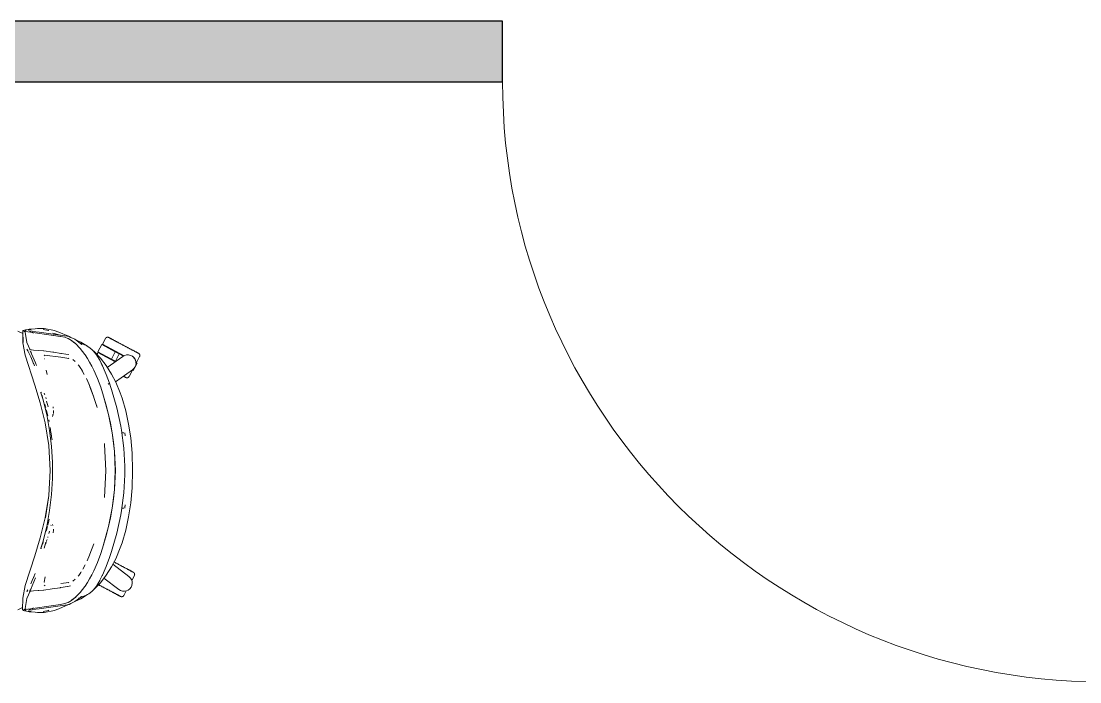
# Model space of a CAD drawing. Header units: millimetres. Extents: x 155927 to 326028, y -36033 to 97293.
# Drawn here: x 204611 to 206393, y 12496 to 13608 of the extents above; entities that cross this region are included whole.
import ezdxf

# ---------------------------------------------------------------- set-up
doc = ezdxf.new("R2010")
doc.units = ezdxf.units.MM
doc.header["$MEASUREMENT"] = 0
for name, color, linetype, lineweight in [('A-DOOR', 4, 'CONTINUOUS', 9), ('A-WALL-PATT', 7, 'CONTINUOUS', 9), ('G-IMPT', 8, 'CONTINUOUS', 9), ('I-FURN', 8, 'CONTINUOUS', 9), ('I-WALL', 7, 'CONTINUOUS', 9)]:
    doc.layers.add(name, color=color, linetype=linetype, lineweight=lineweight)

msp = doc.modelspace()

# ---------------------------------------------------------------- hatches: boundary and pattern name
at = {"layer": 'A-WALL-PATT'}
h = msp.add_hatch(color=256, dxfattribs=at)
h.paths.add_polyline_path([(204186.9, 13505.6), (205421.3, 13505.6), (205421.3, 13607.6), (202325.8, 13607.6), (202325.8, 13505.6), (203883.6, 13505.6)], flags=0)
h.paths.add_polyline_path([(206548.8, 13505.6), (206548.8, 13607.6), (206431.3, 13607.6), (206431.3, 13505.6)], flags=0)

# ---------------------------------------------------------------- linework, layer by layer
at = {"layer": 'A-DOOR'}
msp.add_arc((206431.3, 13505.6), 1010, 180, 270, dxfattribs=at)
at = {"layer": 'G-IMPT'}
for p, q in [((204605.3, 13085.6), (204613.5, 13082)), ((204613.3, 13085.6), (204613.7, 13086.2)), ((204613.3, 13085.6), (204613.5, 13084.7)), ((204613.9, 13067), (204613.4, 13085.5)), ((204613.4, 13085.5), (204613.5, 13085)), ((204613.9, 13067), (204613.5, 13085)), ((204613.5, 13066.1), (204613.5, 13085)), ((204613.5, 13085), (204613.5, 13084.8)), ((204613.5, 13084.7), (204613.5, 13084.8)), ((204614.1, 13086.7), (204613.7, 13086.2)), ((204614.1, 13086.7), (204614.6, 13087)), ((204616.5, 13087.5), (204614.6, 13087)), ((204616, 13085.9), (204615.5, 13086.3)), ((204616.6, 13085.8), (204615.5, 13086.3)), ((204616.3, 13085.4), (204616, 13085.9)), ((204616.6, 13085.8), (204616, 13085.9)), ((204616, 13085.9), (204622.2, 13084.8)), ((204616.3, 13085.4), (204616.4, 13084.9)), ((204619.8, 13088.1), (204616.5, 13087.5)), ((204618.1, 13087.5), (204617.4, 13083.9)), ((204620.1, 13066.8), (204617.4, 13083.9)), ((204617.5, 13083.9), (204617.9, 13087.9)), ((204618.1, 13087.5), (204617.5, 13083.9)), ((204620.2, 13088.3), (204617.9, 13087.9)), ((204619.8, 13088.1), (204620.4, 13088.1)), ((204620.2, 13088.3), (204624.4, 13089.1)), ((204625.1, 13088.7), (204620.4, 13088.1)), ((204630.1, 13083.7), (204622.2, 13084.8)), ((204631.6, 13082.7), (204623.2, 13086.7)), ((204623.2, 13086.7), (204624.1, 13086.6)), ((204624.1, 13086.6), (204629.1, 13085.8)), ((204624.9, 13089.2), (204624.4, 13089.1)), ((204634.2, 13090), (204624.9, 13089.2)), ((204625.1, 13088.7), (204627.7, 13088.9)), ((204629.1, 13085.8), (204630.4, 13085.5)), ((204641.1, 13084.1), (204630.4, 13085.5)), ((204634.2, 13090), (204638.2, 13090.3)), ((204638.2, 13090.3), (204642.4, 13090.3)), ((204641.1, 13084.1), (204688.3, 13077.4)), ((204649.3, 13090.3), (204642.4, 13090.3)), ((204647.5, 13088.9), (204656.8, 13086.8)), ((204649.3, 13090.3), (204667, 13087)), ((204656.8, 13086.8), (204657.4, 13086.7)), ((204667, 13087), (204670.9, 13085.5)), ((204674.3, 13084.1), (204670.9, 13085.5)), ((204690.7, 13077.3), (204674.3, 13084.1)), ((204617.7, 13045.2), (204613.5, 13066.1)), ((204620.1, 13066.8), (204625.7, 13054.5)), ((204661, 13079.2), (204630.1, 13083.7)), ((204661, 13079.2), (204676.2, 13076.8)), ((204661.6, 13079.1), (204676.7, 13076.8)), ((204661.6, 13079.1), (204676.2, 13076.8)), ((204663.8, 13082.6), (204675.7, 13079.2)), ((204663.8, 13082.6), (204676.8, 13079.1)), ((204684.4, 13075.5), (204676.7, 13076.8)), ((204689.2, 13073.7), (204684.4, 13075.5)), ((204688.3, 13077.4), (204691.3, 13076.8)), ((204689.2, 13073.7), (204689.6, 13073.5)), ((204695.4, 13070.2), (204689.6, 13073.5)), ((204691.9, 13076.5), (204690.7, 13077.3)), ((204694.6, 13075.2), (204691.3, 13076.8)), ((204701.2, 13072.2), (204694.6, 13075.2)), ((204702.4, 13064.8), (204695.4, 13070.2)), ((204695.7, 13069.9), (204702.6, 13064.5)), ((204695.7, 13069.9), (204699.1, 13067.3)), ((204702.6, 13064.5), (204699.1, 13067.3)), ((204712.9, 13063.2), (204701.2, 13072.2)), ((204711, 13067.5), (204702.3, 13071.5)), ((204707.2, 13066.5), (204719.1, 13062)), ((204722.4, 13060.4), (204711, 13067.5)), ((204621.2, 13055.3), (204620.5, 13055.2)), ((204620.5, 13055.2), (204620.5, 13055)), ((204620.5, 13055), (204620.5, 13054.9)), ((204620.5, 13055), (204622.3, 13052.3)), ((204620.5, 13055), (204621.8, 13052.6)), ((204627.1, 13042.5), (204621.8, 13052.6)), ((204624.5, 13055), (204625.3, 13054.7)), ((204627.8, 13054.4), (204625.3, 13054.7)), ((204625.3, 13054.7), (204625.3, 13054.7)), ((204634.7, 13032.4), (204625.8, 13052.5)), ((204628.1, 13050.3), (204627.7, 13050.6)), ((204627.8, 13054.4), (204628.1, 13054.4)), ((204631.6, 13054.1), (204628.1, 13054.4)), ((204631.6, 13054.1), (204640.4, 13053.5)), ((204648.6, 13052.9), (204640.4, 13053.5)), ((204648.7, 13052.9), (204648.6, 13052.9)), ((204648.7, 13052.9), (204663.9, 13050.6)), ((204663.9, 13050.6), (204665.5, 13050.4)), ((204665.5, 13050.4), (204677.3, 13048.5)), ((204678.9, 13048.3), (204677.3, 13048.5)), ((204685.8, 13047.2), (204678.9, 13048.3)), ((204702.4, 13064.8), (204710.2, 13056.9)), ((204710.2, 13056.9), (204718.2, 13046.5)), ((204712.9, 13063.2), (204710.9, 13064.3)), ((204721.3, 13060.9), (204719.1, 13062)), ((204723.8, 13059.7), (204721.3, 13060.9)), ((204722.4, 13060.4), (204723.2, 13059.9)), ((204723.8, 13059.7), (204724.9, 13059.1)), ((204724.9, 13059.1), (204729.8, 13055.2)), ((204732.7, 13052.2), (204729.8, 13055.2)), ((204730.7, 13053.8), (204734.3, 13050.8)), ((204732.7, 13052.2), (204737.4, 13046.1)), ((204734.3, 13050.8), (204744.3, 13040.5)), ((204633.7, 12994.9), (204617.7, 13045.2)), ((204627.1, 13042.5), (204630.4, 13034)), ((204632.4, 13029.1), (204630.4, 13034.2)), ((204630.4, 13034.2), (204631.7, 13030.8)), ((204630.4, 13034), (204632.4, 13029.1)), ((204636.4, 13027.8), (204634.7, 13032.4)), ((204649.4, 13044.5), (204650.9, 13045.7)), ((204649.7, 13039.5), (204649.8, 13039.2)), ((204677.6, 13041.9), (204650.2, 13045.6)), ((204650.2, 13045.6), (204650.5, 13045.6)), ((204650.7, 13045.7), (204650.5, 13045.6)), ((204677.6, 13041.9), (204690.9, 13040.1)), ((204685.8, 13047.2), (204690.8, 13046.5)), ((204690.9, 13040.1), (204690.5, 13040.2)), ((204701.4, 13034.6), (204697.5, 13037.9)), ((204718.2, 13046.5), (204718.3, 13046.2)), ((204722.2, 13040.1), (204718.3, 13046.2)), ((204722.2, 13040.1), (204726, 13033.9)), ((204729.6, 13027.1), (204726, 13033.9)), ((204737.4, 13046.1), (204738.2, 13044.8)), ((204743, 13036.8), (204738.2, 13044.8)), ((204747.3, 13028.2), (204743, 13036.8)), ((204747.5, 13027.7), (204743, 13036.8)), ((204743, 13036.8), (204743.3, 13036.2)), ((204747.5, 13027.7), (204743.3, 13036.2)), ((204754.1, 13027.9), (204744.3, 13040.5)), ((204632.4, 13029.1), (204633, 13027.7)), ((204654.4, 13013), (204653, 13020.3)), ((204707.7, 13027.9), (204706.9, 13029)), ((204711.2, 13022.8), (204707.7, 13027.9)), ((204711.6, 13022.2), (204711.2, 13022.8)), ((204714.1, 13018.5), (204711.6, 13022.2)), ((204714.1, 13018.5), (204712.6, 13021.2)), ((204716.8, 13013.1), (204712.6, 13021.2)), ((204729.6, 13027.1), (204732.9, 13020.4)), ((204739.1, 13006.1), (204732.9, 13020.4)), ((204747.3, 13028.2), (204747.5, 13027.7)), ((204747.5, 13027.7), (204752.3, 13016.8)), ((204752.3, 13016.8), (204753.8, 13013.1)), ((204753.8, 13013.1), (204759.3, 12998.1)), ((204754.1, 13027.9), (204763.1, 13013.6)), ((204763.1, 13013.6), (204770.2, 12999.8)), ((204633.7, 12994.9), (204642.9, 12965)), ((204720.7, 13006.1), (204722.9, 13001.3)), ((204722.9, 13001.3), (204725.2, 12995.8)), ((204722.9, 13001.3), (204725.6, 12994.2)), ((204739.1, 13006.1), (204744.6, 12991.3)), ((204758.1, 12997.4), (204757, 12996.9)), ((204757, 12996.9), (204757.6, 12997.2)), ((204758.1, 12997.4), (204757.6, 12997.2)), ((204758.1, 12997.4), (204758.9, 12997.7)), ((204758.1, 12997.4), (204758.7, 12997.6)), ((204758.7, 12997.6), (204758.9, 12997.7)), ((204759.3, 12998), (204758.9, 12997.7)), ((204758.9, 12997.7), (204759.3, 12998)), ((204759.3, 12998.1), (204759.3, 12998)), ((204759.3, 12998), (204759.3, 12998.1)), ((204759.3, 12998.1), (204761.7, 12991.2)), ((204759.3, 12998), (204759.3, 12998)), ((204777.7, 12981.8), (204770.2, 12999.8)), ((204643.9, 12983.4), (204643.8, 12983.1)), ((204643.8, 12983.1), (204643.9, 12982.9)), ((204643.9, 12982.9), (204644, 12982.6)), ((204644, 12982.6), (204644, 12982.3)), ((204647.1, 12971.9), (204644, 12982.3)), ((204644.9, 12982.6), (204644.3, 12983)), ((204644.9, 12982.6), (204644.7, 12982.7)), ((204645.9, 12977.1), (204645.7, 12977.8)), ((204645.9, 12977.1), (204646.7, 12975)), ((204650.2, 12979.7), (204649.6, 12981.3)), ((204650.2, 12979.7), (204650.6, 12978.7)), ((204726.3, 12992.4), (204725.6, 12994.2)), ((204733, 12975), (204726.2, 12993.4)), ((204733, 12975), (204726.3, 12992.4)), ((204749.6, 12976.3), (204744.6, 12991.3)), ((204762.9, 12987.6), (204761.7, 12991.2)), ((204771.8, 12956.8), (204762.9, 12987.6)), ((204780.8, 12973.1), (204777.7, 12981.8)), ((204651.2, 12931.3), (204642.9, 12965)), ((204653.7, 12945.6), (204647.1, 12971.9)), ((204650.7, 12962.5), (204650.5, 12963.2)), ((204651.8, 12958.5), (204650.7, 12962.5)), ((204652.9, 12971.9), (204652.2, 12974.1)), ((204653.6, 12968.1), (204656.3, 12958.4)), ((204738.5, 12957.5), (204733.3, 12974)), ((204738.5, 12957.5), (204737.4, 12961)), ((204753.3, 12963.1), (204749.5, 12976.2)), ((204758, 12945.8), (204749.5, 12976.2)), ((204758, 12945.8), (204749.6, 12976.3)), ((204753.3, 12963.1), (204758, 12945.8)), ((204780.8, 12973.1), (204786.9, 12951.9)), ((204651.8, 12958.5), (204652.1, 12957.4)), ((204652.1, 12957.4), (204652.2, 12957.2)), ((204653.4, 12952.3), (204653.1, 12953.6)), ((204653.4, 12952.3), (204655, 12945.6)), ((204653.7, 12945.6), (204658.6, 12918.9)), ((204655.4, 12943.6), (204655, 12945.6)), ((204663.5, 12942.2), (204664.2, 12944.1)), ((204663.8, 12943.2), (204663.5, 12942.2)), ((204663.8, 12943.2), (204663.8, 12945.5)), ((204663.8, 12945.4), (204663.8, 12945.5)), ((204664.2, 12944.1), (204664.8, 12946.3)), ((204664.7, 12956.1), (204664.5, 12958.2)), ((204665.1, 12947.2), (204665, 12952.3)), ((204665, 12952.3), (204665.1, 12950)), ((204665.1, 12947.2), (204665.1, 12950)), ((204758, 12945.8), (204764.2, 12914.7)), ((204758, 12945.8), (204761.1, 12930.8)), ((204758, 12945.8), (204764.1, 12914.8)), ((204771.8, 12956.8), (204778.5, 12926)), ((204786.9, 12951.9), (204791.7, 12929.5)), ((204651.2, 12931.3), (204657.2, 12893.4)), ((204657.6, 12933.6), (204657.1, 12936.4)), ((204659.6, 12923.5), (204660.1, 12920.6)), ((204764.2, 12914.7), (204761.1, 12930.8)), ((204779.7, 12919.1), (204778.5, 12926)), ((204791.7, 12929.5), (204795.2, 12906.1)), ((204658.6, 12918.9), (204661.9, 12892)), ((204660.4, 12918.9), (204660.1, 12920.6)), ((204661.2, 12913.3), (204660.4, 12918.9)), ((204661.2, 12913.3), (204662.5, 12904.8)), ((204768, 12883.2), (204764.1, 12914.8)), ((204767.9, 12883.2), (204764.2, 12914.7)), ((204764.2, 12914.7), (204766.1, 12899.2)), ((204783.5, 12888.9), (204779.7, 12919.1)), ((204781.5, 12914.7), (204783.6, 12914.8)), ((204783.6, 12914.8), (204783.5, 12914.8)), ((204785.3, 12914.8), (204786, 12909.4)), ((204795.2, 12906.1), (204797.5, 12880.5)), ((204657.2, 12893.4), (204659.5, 12851.4)), ((204663.5, 12864.9), (204661.9, 12892)), ((204662.5, 12904.8), (204662.7, 12903.1)), ((204751.2, 12895.1), (204750.9, 12896.9)), ((204750.9, 12896.7), (204751, 12896.4)), ((204751.2, 12895.1), (204751, 12896.4)), ((204753.5, 12851.4), (204751.2, 12895.1)), ((204753.5, 12851.4), (204751.2, 12895.1)), ((204767.9, 12883.2), (204766.1, 12899.2)), ((204785.1, 12858.7), (204783.5, 12888.9)), ((204768.6, 12868.3), (204767.9, 12883.2)), ((204767.9, 12883.2), (204769.1, 12851.4)), ((204768, 12883.2), (204769.3, 12851.4)), ((204797.5, 12880.5), (204798.3, 12851.4)), ((204663.5, 12864.9), (204663.5, 12837.8)), ((204768.6, 12868.3), (204769.1, 12851.4)), ((204785.1, 12858.7), (204785.2, 12851.4)), ((204657.2, 12809.4), (204659.5, 12851.4)), ((204663.5, 12837.8), (204661.9, 12810.7)), ((204753.5, 12851.4), (204751, 12806)), ((204767.9, 12819.6), (204769.1, 12851.4)), ((204767.9, 12819.6), (204768.6, 12834.5)), ((204769.3, 12851.4), (204768, 12819.6)), ((204768.6, 12834.5), (204769.1, 12851.4)), ((204785.1, 12844.1), (204783.5, 12813.9)), ((204785.1, 12844.1), (204785.2, 12851.4)), ((204798.3, 12851.4), (204797.5, 12822.2)), ((204768, 12819.6), (204764.1, 12788)), ((204767.9, 12819.6), (204764.2, 12788)), ((204766.1, 12803.5), (204767.9, 12819.6)), ((204797.5, 12822.2), (204795.2, 12796.7)), ((204651.2, 12771.5), (204657.4, 12809.2)), ((204657.2, 12809.4), (204651.5, 12771.9)), ((204657.4, 12809.2), (204651.5, 12771.9)), ((204658.6, 12783.8), (204661.9, 12810.7)), ((204750.9, 12806.1), (204751, 12806.3)), ((204751, 12806), (204751.2, 12807.7)), ((204751.2, 12807.7), (204751, 12806.3)), ((204766.1, 12803.5), (204764.2, 12788)), ((204783.5, 12813.9), (204779.7, 12783.7)), ((204653.7, 12757.2), (204658.6, 12783.8)), ((204764.2, 12788), (204757.9, 12756.8)), ((204757.9, 12756.8), (204764.1, 12788)), ((204764.2, 12788), (204761.1, 12771.9)), ((204779.7, 12783.7), (204778.5, 12776.8)), ((204780.2, 12788.1), (204781.5, 12788)), ((204783.6, 12787.9), (204781.5, 12788)), ((204783.6, 12787.9), (204783.5, 12787.9)), ((204785.3, 12788), (204786, 12793.4)), ((204785.4, 12789.6), (204786, 12793.4)), ((204795.2, 12796.7), (204791.7, 12773.2)), ((204642.9, 12737.8), (204651.2, 12771.5)), ((204657.1, 12766.6), (204655.4, 12759.2)), ((204657.6, 12769.2), (204657.1, 12766.6)), ((204758, 12756.9), (204761.1, 12771.9)), ((204778.5, 12776.8), (204771.8, 12746)), ((204786.9, 12750.9), (204791.7, 12773.2)), ((204653.7, 12757.2), (204647.1, 12730.8)), ((204653.4, 12750.4), (204653.1, 12749.1)), ((204655, 12757.2), (204653.4, 12750.4)), ((204657.3, 12745.3), (204658.3, 12749.2)), ((204657.3, 12745.3), (204657.7, 12746.9)), ((204661.1, 12759.5), (204660.7, 12758.6)), ((204660.9, 12759), (204660.7, 12758.6)), ((204663.5, 12760.6), (204664.2, 12758.6)), ((204663.5, 12760.6), (204663.8, 12759.5)), ((204665, 12750.4), (204664.7, 12746.7)), ((204664.7, 12746.7), (204664.7, 12746.2)), ((204665, 12750.4), (204665.1, 12751.8)), ((204665.1, 12752.5), (204665.1, 12751.8)), ((204758, 12756.9), (204749.5, 12726.5)), ((204758, 12756.9), (204749.6, 12726.4)), ((204753.3, 12739.7), (204758, 12756.9)), ((204762.9, 12715.2), (204771.8, 12746)), ((204780.8, 12729.6), (204786.9, 12750.9)), ((204642.9, 12737.8), (204633.7, 12707.8)), ((204647.1, 12730.8), (204643.8, 12719.6)), ((204647.1, 12730.8), (204644, 12720.3)), ((204647.1, 12730.8), (204644, 12720)), ((204646.7, 12727.8), (204647, 12728.6)), ((204647.7, 12730.8), (204647, 12728.6)), ((204647.7, 12730.8), (204647.9, 12731.3)), ((204652.3, 12730.8), (204649.3, 12720.4)), ((204651.2, 12725.7), (204651.9, 12727.8)), ((204652.2, 12728.5), (204651.9, 12727.8)), ((204652.2, 12728.5), (204653, 12730.8)), ((204653.3, 12732), (204653.6, 12732.8)), ((204653.6, 12732.8), (204654.4, 12735.3)), ((204655.4, 12738.6), (204655.7, 12739.7)), ((204733, 12727.8), (204726.3, 12710.3)), ((204733, 12727.8), (204730.3, 12720.3)), ((204753.3, 12739.7), (204749.5, 12726.5)), ((204777.7, 12720.9), (204780.8, 12729.6)), ((204643.8, 12719.6), (204644, 12719.4)), ((204644, 12720.3), (204644, 12720)), ((204644.9, 12720.2), (204644.3, 12719.8)), ((204644.9, 12720.2), (204644.7, 12720)), ((204645.4, 12724.1), (204645, 12723)), ((204645.7, 12725.1), (204645.4, 12724.1)), ((204726.3, 12710.3), (204725.6, 12708.6)), ((204744.6, 12711.5), (204739.1, 12696.6)), ((204744.6, 12711.5), (204749.6, 12726.4)), ((204759.4, 12704.7), (204761.7, 12711.5)), ((204762.9, 12715.2), (204761.7, 12711.5)), ((204777.7, 12720.9), (204770.2, 12702.9)), ((204633.7, 12707.8), (204617.7, 12657.6)), ((204714.7, 12685.4), (204718.3, 12692.4)), ((204725.6, 12708.6), (204721.9, 12699.3)), ((204721.9, 12699.3), (204722.9, 12701.5)), ((204739.1, 12696.6), (204732.9, 12682.4)), ((204759.4, 12704.7), (204753.8, 12689.7)), ((204770.2, 12702.9), (204763.1, 12689.2)), ((204631.4, 12671.1), (204634.5, 12677.9)), ((204707.7, 12674.8), (204706.9, 12673.7)), ((204707.7, 12674.8), (204711.2, 12679.9)), ((204711.2, 12679.9), (204711.6, 12680.5)), ((204729.6, 12675.7), (204726, 12668.9)), ((204729.6, 12675.7), (204732.9, 12682.4)), ((204743.3, 12666.6), (204747.3, 12674.6)), ((204754.1, 12674.9), (204744.3, 12662.3)), ((204747.5, 12675), (204747.3, 12674.6)), ((204747.5, 12675), (204752.3, 12686)), ((204752.3, 12686), (204753.8, 12689.7)), ((204763.1, 12689.2), (204754.1, 12674.9)), ((204613.5, 12636.6), (204617.7, 12657.6)), ((204626.2, 12650.4), (204634.7, 12670.4)), ((204630.4, 12668.8), (204627.1, 12660.3)), ((204630.4, 12668.8), (204632.4, 12673.7)), ((204632.4, 12673.7), (204630.4, 12668.6)), ((204630.4, 12668.6), (204632.4, 12673.7)), ((204649.4, 12658.3), (204651, 12657)), ((204649.7, 12663.2), (204651.1, 12672.4)), ((204649.7, 12663.2), (204649.8, 12663.6)), ((204677.3, 12654.2), (204689, 12656)), ((204677.6, 12660.9), (204690.9, 12662.7)), ((204689, 12656), (204689.5, 12656.1)), ((204691.4, 12656.5), (204689.5, 12656.1)), ((204690.9, 12662.7), (204690.5, 12662.5)), ((204693.6, 12657), (204691.4, 12656.5)), ((204701.4, 12668.2), (204697.5, 12664.8)), ((204710.2, 12645.9), (204718.2, 12656.3)), ((204718.3, 12656.6), (204718.2, 12656.3)), ((204722.2, 12662.7), (204718.3, 12656.6)), ((204722.2, 12662.7), (204726, 12668.9)), ((204732.7, 12650.5), (204737.4, 12656.7)), ((204734.3, 12652), (204744.3, 12662.3)), ((204737.4, 12656.7), (204738.2, 12658)), ((204743, 12666), (204738.2, 12658)), ((204743.3, 12666.6), (204743, 12666)), ((204620.1, 12635.9), (204625.8, 12648.3)), ((204620.3, 12647.7), (204621.9, 12650.2)), ((204621.9, 12650.2), (204620.3, 12647.7)), ((204620.3, 12647.7), (204621.8, 12650.2)), ((204620.3, 12647.7), (204620.3, 12647.7)), ((204621.2, 12647.5), (204620.3, 12647.7)), ((204624.5, 12647.8), (204626.2, 12650.4)), ((204625.2, 12648), (204624.5, 12647.8)), ((204627.6, 12648.3), (204625.2, 12648)), ((204625.2, 12648), (204625.2, 12648)), ((204627.6, 12648.3), (204627.7, 12648.3)), ((204627.7, 12652.1), (204628.1, 12652.4)), ((204631.6, 12648.6), (204627.7, 12648.3)), ((204639.4, 12649.2), (204631.6, 12648.6)), ((204640.4, 12649.3), (204639.4, 12649.2)), ((204648.6, 12649.9), (204640.4, 12649.3)), ((204648.6, 12649.9), (204648.7, 12649.9)), ((204662.8, 12651.9), (204648.7, 12649.9)), ((204662.8, 12651.9), (204676.2, 12654)), ((204676.2, 12654), (204676.7, 12654.1)), ((204677.3, 12654.2), (204676.7, 12654.1)), ((204702.6, 12638.3), (204695.7, 12632.9)), ((204702.6, 12638.3), (204699.1, 12635.5)), ((204712.9, 12639.5), (204701.1, 12630.6)), ((204710.2, 12645.9), (204702.4, 12638)), ((204707.2, 12636.3), (204719.1, 12640.8)), ((204712.9, 12639.5), (204710.8, 12638.4)), ((204711, 12635.2), (204722.4, 12642.4)), ((204721.3, 12641.9), (204719.1, 12640.8)), ((204723.8, 12643), (204721.3, 12641.9)), ((204724.9, 12643.7), (204723.8, 12643)), ((204724.9, 12643.7), (204729.8, 12647.5)), ((204729.8, 12647.5), (204732.7, 12650.5)), ((204734.3, 12652), (204730.7, 12649)), ((204613.2, 12620.8), (204605.3, 12616.7)), ((204613.5, 12636.6), (204613.1, 12617.6)), ((204620.1, 12635.9), (204617.4, 12618.9)), ((204630.1, 12619), (204661, 12623.6)), ((204641.1, 12618.7), (204688.3, 12625.3)), ((204661, 12623.6), (204676.7, 12626)), ((204690.7, 12625.5), (204674.3, 12618.7)), ((204684.4, 12627.3), (204676.7, 12626)), ((204684.4, 12627.3), (204689.2, 12629)), ((204688.3, 12625.3), (204691.3, 12626)), ((204689.6, 12629.3), (204689.2, 12629)), ((204695.4, 12632.5), (204689.6, 12629.3)), ((204691.9, 12626.3), (204690.7, 12625.5)), ((204694.6, 12627.5), (204691.3, 12626)), ((204694.6, 12627.5), (204701.1, 12630.6)), ((204695.4, 12632.5), (204702.4, 12638)), ((204695.7, 12632.9), (204699.1, 12635.5)), ((204702.3, 12631.2), (204711, 12635.2)), ((204613.1, 12617.6), (204613.7, 12616.6)), ((204613.6, 12617.2), (204613.7, 12616.6)), ((204613.6, 12617.2), (204613.7, 12616.7)), ((204613.7, 12616.6), (204613.7, 12616.7)), ((204614.1, 12616.1), (204613.7, 12616.6)), ((204614.6, 12615.8), (204614.1, 12616.1)), ((204614.6, 12615.8), (204616.5, 12615.2)), ((204616.6, 12617), (204615.5, 12616.4)), ((204616, 12616.8), (204615.5, 12616.4)), ((204616, 12616.8), (204622.2, 12617.9)), ((204616, 12616.8), (204616.3, 12617.4)), ((204616.6, 12617), (204616, 12616.8)), ((204616.4, 12617.9), (204616.3, 12617.4)), ((204619.8, 12614.7), (204616.5, 12615.2)), ((204618.1, 12615.3), (204617.4, 12618.9)), ((204618.6, 12618.2), (204617.9, 12614.9)), ((204620.2, 12614.4), (204617.9, 12614.9)), ((204618.6, 12618.2), (204618.1, 12615.3)), ((204619.8, 12614.7), (204620.4, 12614.6)), ((204624.4, 12613.6), (204620.2, 12614.4)), ((204620.4, 12614.6), (204625.1, 12614.1)), ((204622.2, 12617.9), (204630.1, 12619)), ((204623.2, 12616), (204631.6, 12620)), ((204623.2, 12616), (204624.1, 12616.2)), ((204629.1, 12617), (204624.1, 12616.2)), ((204624.9, 12613.6), (204624.4, 12613.6)), ((204624.9, 12613.6), (204634.2, 12612.8)), ((204625.1, 12614.1), (204627.7, 12613.9)), ((204629.1, 12617), (204630.4, 12617.2)), ((204641.1, 12618.7), (204630.4, 12617.2)), ((204634.2, 12612.8), (204638.2, 12612.4)), ((204642.4, 12612.4), (204638.2, 12612.4)), ((204649.3, 12612.5), (204642.4, 12612.4)), ((204647.5, 12613.9), (204656.8, 12615.9)), ((204649.3, 12612.5), (204667, 12615.7)), ((204656.8, 12615.9), (204657.4, 12616.1)), ((204667, 12615.7), (204670.9, 12617.3)), ((204674.3, 12618.7), (204670.9, 12617.3))]:
    msp.add_line(p, q, dxfattribs=at)
at = {"layer": 'I-FURN'}
for p, q in [((204752.8, 13073.5), (204747.7, 13063.8)), ((204752.8, 13073.5), (204752.9, 13073.6)), ((204752.9, 13073.6), (204753, 13073.8)), ((204753, 13073.8), (204753.1, 13073.9)), ((204753.1, 13073.9), (204753.2, 13074)), ((204753.2, 13074), (204753.3, 13074.2)), ((204753.3, 13074.2), (204753.4, 13074.3)), ((204753.4, 13074.3), (204753.5, 13074.4)), ((204753.5, 13074.4), (204753.6, 13074.5)), ((204753.6, 13074.5), (204753.7, 13074.6)), ((204753.7, 13074.6), (204753.8, 13074.7)), ((204753.8, 13074.7), (204754, 13074.8)), ((204754, 13074.8), (204754.1, 13074.9)), ((204754.1, 13074.9), (204754.2, 13075)), ((204754.2, 13075), (204754.4, 13075.1)), ((204754.4, 13075.1), (204754.5, 13075.2)), ((204754.5, 13075.2), (204754.6, 13075.2)), ((204754.6, 13075.2), (204754.8, 13075.3)), ((204754.8, 13075.3), (204754.9, 13075.4)), ((204754.9, 13075.4), (204755.1, 13075.4)), ((204755.1, 13075.4), (204755.2, 13075.5)), ((204755.2, 13075.5), (204755.4, 13075.5)), ((204755.4, 13075.5), (204755.6, 13075.5)), ((204755.6, 13075.5), (204755.7, 13075.6)), ((204755.7, 13075.6), (204755.9, 13075.6)), ((204755.9, 13075.6), (204756, 13075.6)), ((204756, 13075.6), (204756.2, 13075.6)), ((204756.2, 13075.6), (204756.4, 13075.6)), ((204756.4, 13075.6), (204756.5, 13075.6)), ((204756.5, 13075.6), (204756.7, 13075.6)), ((204756.7, 13075.6), (204756.8, 13075.6)), ((204756.8, 13075.6), (204757, 13075.6)), ((204757, 13075.6), (204757.2, 13075.5)), ((204757.2, 13075.5), (204757.3, 13075.5)), ((204757.3, 13075.5), (204757.5, 13075.5)), ((204757.5, 13075.5), (204757.6, 13075.4)), ((204757.6, 13075.4), (204757.8, 13075.4)), ((204757.8, 13075.4), (204757.9, 13075.3)), ((204757.9, 13075.3), (204758.1, 13075.2)), ((204758.1, 13075.2), (204758.2, 13075.2)), ((204758.2, 13075.2), (204758.3, 13075.2)), ((204758.3, 13075.2), (204758.3, 13075.1)), ((204758.3, 13075.1), (204758.3, 13075.2)), ((204758.3, 13075.1), (204758.3, 13075.1)), ((204758.3, 13075.1), (204758.4, 13075.1)), ((204758.4, 13075.1), (204758.3, 13075.1)), ((204758.3, 13075.1), (204758.3, 13075.1)), ((204758.4, 13075.1), (204758.6, 13075)), ((204758.5, 13075), (204758.4, 13075.1)), ((204758.7, 13074.9), (204758.5, 13075)), ((204758.6, 13075), (204758.8, 13074.9)), ((204758.9, 13074.8), (204758.7, 13074.9)), ((204758.8, 13074.9), (204759, 13074.8)), ((204759.1, 13074.7), (204758.9, 13074.8)), ((204759, 13074.8), (204759.2, 13074.6)), ((204759.4, 13074.5), (204759.1, 13074.7)), ((204759.2, 13074.6), (204759.5, 13074.5)), ((204759.7, 13074.4), (204759.4, 13074.5)), ((204759.5, 13074.5), (204759.9, 13074.3)), ((204760.1, 13074.2), (204759.7, 13074.4)), ((204759.9, 13074.3), (204760.2, 13074.1)), ((204760.5, 13074), (204760.1, 13074.2)), ((204760.2, 13074.1), (204760.7, 13073.9)), ((204760.9, 13073.8), (204760.5, 13074)), ((204760.7, 13073.9), (204761.1, 13073.6)), ((204761.4, 13073.5), (204760.9, 13073.8)), ((204761.1, 13073.6), (204761.6, 13073.4)), ((204761.9, 13073.2), (204761.4, 13073.5)), ((204761.6, 13073.4), (204762.1, 13073.1)), ((204762.4, 13073), (204761.9, 13073.2)), ((204762.1, 13073.1), (204762.7, 13072.8)), ((204763, 13072.7), (204762.4, 13073)), ((204762.7, 13072.8), (204763.2, 13072.5)), ((204763.6, 13072.3), (204763, 13072.7)), ((204764.2, 13072), (204763.6, 13072.3)), ((204764.9, 13071.6), (204764.2, 13072)), ((204765.6, 13071.3), (204764.9, 13071.6)), ((204766.3, 13070.9), (204765.6, 13071.3)), ((204767, 13070.5), (204766.3, 13070.9)), ((204767.8, 13070.1), (204767, 13070.5)), ((204768.6, 13069.7), (204767.8, 13070.1)), ((204769.4, 13069.2), (204768.6, 13069.7)), ((204769, 13069.5), (204769.8, 13069)), ((204770.3, 13068.8), (204769.4, 13069.2)), ((204769.8, 13069), (204770.7, 13068.6)), ((204771.1, 13068.3), (204770.3, 13068.8)), ((204770.7, 13068.6), (204771.5, 13068.1)), ((204772, 13067.8), (204771.1, 13068.3)), ((204771.5, 13068.1), (204772.4, 13067.6)), ((204772.9, 13067.3), (204772, 13067.8)), ((204772.4, 13067.6), (204773.4, 13067.1)), ((204773.9, 13066.9), (204772.9, 13067.3)), ((204773.4, 13067.1), (204774.3, 13066.6)), ((204774.8, 13066.4), (204773.9, 13066.9)), ((204774.3, 13066.6), (204775.2, 13066.1)), ((204775.7, 13065.9), (204774.8, 13066.4)), ((204775.2, 13066.1), (204776.2, 13065.6)), ((204740.1, 13049.7), (204738.5, 13046.5)), ((204746.4, 13063.4), (204739.8, 13051)), ((204740, 13050.9), (204746.5, 13063.3)), ((204762.7, 13038.8), (204740, 13050.9)), ((204768.8, 13034.4), (204740.1, 13049.7)), ((204746.5, 13063.3), (204769.2, 13051.2)), ((204784.3, 13044.3), (204747.7, 13063.8)), ((204762.7, 13038.8), (204769.2, 13051.2)), ((204769.2, 13051.2), (204775.9, 13047.7)), ((204776.7, 13065.3), (204775.7, 13065.9)), ((204776.2, 13065.6), (204777.2, 13065.1)), ((204777.7, 13064.8), (204776.7, 13065.3)), ((204777.2, 13065.1), (204778.1, 13064.6)), ((204778.7, 13064.3), (204777.7, 13064.8)), ((204778.1, 13064.6), (204779.1, 13064.1)), ((204779.7, 13063.8), (204778.7, 13064.3)), ((204779.1, 13064.1), (204780.1, 13063.5)), ((204780.7, 13063.2), (204779.7, 13063.8)), ((204780.1, 13063.5), (204781.1, 13063)), ((204781.7, 13062.7), (204780.7, 13063.2)), ((204781.1, 13063), (204782.1, 13062.5)), ((204782.7, 13062.2), (204781.7, 13062.7)), ((204782.1, 13062.5), (204783.1, 13061.9)), ((204783.7, 13061.6), (204782.7, 13062.2)), ((204783.1, 13061.9), (204784.1, 13061.4)), ((204784.7, 13061.1), (204783.7, 13061.6)), ((204784.1, 13061.4), (204785.1, 13060.9)), ((204785.7, 13060.6), (204784.7, 13061.1)), ((204785.1, 13060.9), (204786.1, 13060.3)), ((204786.7, 13060), (204785.7, 13060.6)), ((204786.1, 13060.3), (204787.1, 13059.8)), ((204787.7, 13059.5), (204786.7, 13060)), ((204787.1, 13059.8), (204788.1, 13059.3)), ((204788.7, 13059), (204787.7, 13059.5)), ((204788.1, 13059.3), (204789.1, 13058.7)), ((204789.6, 13058.5), (204788.7, 13059)), ((204789.1, 13058.7), (204790.1, 13058.2)), ((204790.6, 13058), (204789.6, 13058.5)), ((204790.1, 13058.2), (204791, 13057.7)), ((204791.6, 13057.4), (204790.6, 13058)), ((204791, 13057.7), (204792, 13057.2)), ((204792.5, 13056.9), (204791.6, 13057.4)), ((204792, 13057.2), (204792.9, 13056.7)), ((204793.4, 13056.4), (204792.5, 13056.9)), ((204792.9, 13056.7), (204793.9, 13056.2)), ((204794.3, 13056), (204793.4, 13056.4)), ((204793.9, 13056.2), (204794.8, 13055.7)), ((204795.2, 13055.5), (204794.3, 13056)), ((204796.1, 13055), (204795.2, 13055.5)), ((204797, 13054.6), (204796.1, 13055)), ((204797.8, 13054.1), (204797, 13054.6)), ((204798.6, 13053.7), (204797.8, 13054.1)), ((204799.4, 13053.3), (204798.6, 13053.7)), ((204800.2, 13052.9), (204799.4, 13053.3)), ((204800.9, 13052.5), (204800.2, 13052.9)), ((204801.6, 13052.1), (204800.9, 13052.5)), ((204802.3, 13051.7), (204801.6, 13052.1)), ((204802.9, 13051.4), (204802.3, 13051.7)), ((204803.6, 13051.1), (204802.9, 13051.4)), ((204804.1, 13050.8), (204803.6, 13051.1)), ((204803.8, 13050.9), (204804.4, 13050.6)), ((204804.7, 13050.5), (204804.1, 13050.8)), ((204804.4, 13050.6), (204804.9, 13050.3)), ((204805.2, 13050.2), (204804.7, 13050.5)), ((204804.9, 13050.3), (204805.4, 13050.1)), ((204805.7, 13049.9), (204805.2, 13050.2)), ((204805.4, 13050.1), (204805.9, 13049.8)), ((204806.1, 13049.7), (204805.7, 13049.9)), ((204805.9, 13049.8), (204806.3, 13049.6)), ((204806.6, 13049.5), (204806.1, 13049.7)), ((204806.3, 13049.6), (204806.7, 13049.4)), ((204806.9, 13049.3), (204806.6, 13049.5)), ((204806.7, 13049.4), (204807.1, 13049.2)), ((204807.3, 13049.1), (204806.9, 13049.3)), ((204807.1, 13049.2), (204807.4, 13049)), ((204807.6, 13048.9), (204807.3, 13049.1)), ((204807.4, 13049), (204807.7, 13048.9)), ((204807.8, 13048.8), (204807.6, 13048.9)), ((204807.7, 13048.9), (204807.9, 13048.7)), ((204808, 13048.7), (204807.8, 13048.8)), ((204807.9, 13048.7), (204808.1, 13048.6)), ((204808.2, 13048.6), (204808, 13048.7)), ((204808.1, 13048.6), (204808.3, 13048.6)), ((204808.4, 13048.5), (204808.2, 13048.6)), ((204808.3, 13048.6), (204808.4, 13048.5)), ((204808.4, 13048.5), (204808.5, 13048.4)), ((204808.5, 13048.5), (204808.4, 13048.5)), ((204808.5, 13048.4), (204808.5, 13048.5)), ((204808.5, 13048.4), (204808.7, 13048.3)), ((204808.5, 13048.4), (204808.5, 13048.4)), ((204808.5, 13048.4), (204808.5, 13048.4)), ((204808.5, 13048.4), (204808.5, 13048.4)), ((204808.7, 13048.3), (204808.8, 13048.3)), ((204808.8, 13048.3), (204808.9, 13048.2)), ((204755.6, 13024.9), (204782.1, 13043.4)), ((204769.3, 13035.3), (204762.7, 13038.8)), ((204769.3, 13035.3), (204775.9, 13047.7)), ((204775.9, 13047.7), (204782.9, 13043.9)), ((204782.1, 13043.4), (204785.1, 13045)), ((204785.1, 13045), (204788.3, 13045.9)), ((204788.3, 13045.9), (204791.7, 13045.9)), ((204791.7, 13045.9), (204795, 13045.1)), ((204795, 13045.1), (204798, 13043.6)), ((204798, 13043.6), (204800.5, 13041.3)), ((204799.7, 13042.2), (204798.3, 13043.3)), ((204799.3, 13019.4), (204805.9, 13031.7)), ((204802, 13039.4), (204799.7, 13042.2)), ((204800.5, 13041.3), (204802.5, 13038.6)), ((204802.5, 13038.6), (204803.7, 13035.4)), ((204803.7, 13035.4), (204804.1, 13032.1)), ((204804.1, 13032.1), (204803.7, 13028.7)), ((204804.5, 13032.5), (204804.1, 13031.7)), ((204804.6, 13032.4), (204804.5, 13032.5)), ((204804.5, 13032.5), (204805.9, 13031.7)), ((204805.1, 13033.3), (204804.7, 13033.5)), ((204805.1, 13033.3), (204810.2, 13043)), ((204808.9, 13048.2), (204809.1, 13048.1)), ((204809.1, 13048.1), (204809.2, 13048)), ((204809.2, 13048), (204809.3, 13047.9)), ((204809.3, 13047.9), (204809.4, 13047.8)), ((204809.4, 13047.8), (204809.6, 13047.6)), ((204809.6, 13047.6), (204809.7, 13047.5)), ((204809.7, 13047.5), (204809.8, 13047.4)), ((204809.8, 13047.4), (204809.9, 13047.3)), ((204809.9, 13047.3), (204810, 13047.1)), ((204810, 13047.1), (204810.1, 13047)), ((204810.1, 13047), (204810.1, 13046.9)), ((204810.1, 13046.9), (204810.2, 13046.7)), ((204810.2, 13046.7), (204810.3, 13046.6)), ((204810.3, 13043.2), (204810.2, 13043)), ((204810.2, 13043), (204810.2, 13043)), ((204810.3, 13046.6), (204810.4, 13046.4)), ((204810.4, 13043.3), (204810.3, 13043.2)), ((204810.4, 13046.4), (204810.4, 13046.3)), ((204810.4, 13046.3), (204810.5, 13046.1)), ((204810.5, 13043.6), (204810.4, 13043.4)), ((204810.4, 13043.4), (204810.4, 13043.3)), ((204810.5, 13046.1), (204810.5, 13046)), ((204810.5, 13046), (204810.6, 13045.8)), ((204810.6, 13043.9), (204810.5, 13043.8)), ((204810.5, 13043.8), (204810.5, 13043.6)), ((204810.6, 13045.8), (204810.6, 13045.7)), ((204810.6, 13045.7), (204810.6, 13045.5)), ((204810.6, 13045.5), (204810.6, 13045.4)), ((204810.6, 13045.4), (204810.7, 13045.2)), ((204810.7, 13044.5), (204810.6, 13044.4)), ((204810.6, 13044.4), (204810.6, 13044.2)), ((204810.6, 13044.2), (204810.6, 13044.1)), ((204810.6, 13044.1), (204810.6, 13043.9)), ((204810.7, 13045.2), (204810.7, 13045)), ((204810.7, 13045), (204810.7, 13044.9)), ((204810.7, 13044.9), (204810.7, 13044.7)), ((204810.7, 13044.7), (204810.7, 13044.5)), ((204798.1, 13020.5), (204769.5, 13000.5)), ((204792.4, 13009.5), (204797.5, 13019.2)), ((204799.3, 13019.4), (204797.9, 13020.1)), ((204797.9, 13020.1), (204798, 13020.1)), ((204800.6, 13022.8), (204798.1, 13020.5)), ((204802.5, 13025.6), (204800.6, 13022.8)), ((204803.7, 13028.7), (204802.5, 13025.6)), ((204782.8, 13010), (204783.3, 13009.7)), ((204783.6, 13009.6), (204783.1, 13009.8)), ((204783.3, 13009.7), (204783.8, 13009.5)), ((204784.1, 13009.3), (204783.6, 13009.6)), ((204783.8, 13009.5), (204784.3, 13009.2)), ((204784.5, 13009.1), (204784.1, 13009.3)), ((204784.3, 13009.2), (204784.7, 13009)), ((204785, 13008.9), (204784.5, 13009.1)), ((204784.7, 13009), (204785.1, 13008.8)), ((204785.3, 13008.7), (204785, 13008.9)), ((204785.1, 13008.8), (204785.5, 13008.6)), ((204785.7, 13008.5), (204785.3, 13008.7)), ((204785.5, 13008.6), (204785.8, 13008.4)), ((204786, 13008.3), (204785.7, 13008.5)), ((204785.8, 13008.4), (204786.1, 13008.3)), ((204786.2, 13008.2), (204786, 13008.3)), ((204786.1, 13008.3), (204786.3, 13008.1)), ((204786.4, 13008.1), (204786.2, 13008.2)), ((204786.3, 13008.1), (204786.5, 13008)), ((204786.6, 13008), (204786.4, 13008.1)), ((204786.5, 13008), (204786.7, 13007.9)), ((204786.8, 13007.9), (204786.6, 13008)), ((204786.7, 13007.9), (204786.8, 13007.9)), ((204786.9, 13007.8), (204786.8, 13007.9)), ((204786.8, 13007.9), (204786.9, 13007.8)), ((204787, 13007.8), (204786.9, 13007.8)), ((204786.9, 13007.8), (204786.9, 13007.8)), ((204786.9, 13007.8), (204786.9, 13007.8)), ((204786.9, 13007.8), (204786.9, 13007.8)), ((204786.9, 13007.8), (204786.9, 13007.8)), ((204787.1, 13007.7), (204787, 13007.8)), ((204787.3, 13007.6), (204787.1, 13007.7)), ((204787.4, 13007.6), (204787.3, 13007.6)), ((204787.6, 13007.5), (204787.4, 13007.6)), ((204787.7, 13007.5), (204787.6, 13007.5)), ((204787.9, 13007.4), (204787.7, 13007.5)), ((204788, 13007.4), (204787.9, 13007.4)), ((204788.2, 13007.4), (204788, 13007.4)), ((204788.4, 13007.4), (204788.2, 13007.4)), ((204788.5, 13007.3), (204788.4, 13007.4)), ((204788.7, 13007.3), (204788.5, 13007.3)), ((204788.8, 13007.3), (204788.7, 13007.3)), ((204789, 13007.3), (204788.8, 13007.3)), ((204789.2, 13007.3), (204789, 13007.3)), ((204789.3, 13007.4), (204789.2, 13007.3)), ((204789.5, 13007.4), (204789.3, 13007.4)), ((204789.6, 13007.4), (204789.5, 13007.4)), ((204789.8, 13007.4), (204789.6, 13007.4)), ((204790, 13007.5), (204789.8, 13007.4)), ((204790.1, 13007.5), (204790, 13007.5)), ((204790.3, 13007.6), (204790.1, 13007.5)), ((204790.4, 13007.7), (204790.3, 13007.6)), ((204790.6, 13007.7), (204790.4, 13007.7)), ((204790.7, 13007.8), (204790.6, 13007.7)), ((204790.8, 13007.9), (204790.7, 13007.8)), ((204791, 13008), (204790.8, 13007.9)), ((204791.1, 13008), (204791, 13008)), ((204791.2, 13008.1), (204791.1, 13008)), ((204791.4, 13008.2), (204791.2, 13008.1)), ((204791.5, 13008.3), (204791.4, 13008.2)), ((204791.6, 13008.4), (204791.5, 13008.3)), ((204791.7, 13008.6), (204791.6, 13008.4)), ((204791.8, 13008.7), (204791.7, 13008.6)), ((204791.9, 13008.8), (204791.8, 13008.7)), ((204792, 13008.9), (204791.9, 13008.8)), ((204792.1, 13009.1), (204792, 13008.9)), ((204792.2, 13009.2), (204792.1, 13009.1)), ((204792.3, 13009.3), (204792.2, 13009.2)), ((204792.4, 13009.5), (204792.3, 13009.3)), ((204765, 12693.5), (204792.1, 12673.1)), ((204767.9, 12696.9), (204766.9, 12697.4)), ((204767.4, 12697.1), (204768.3, 12696.6)), ((204768.9, 12696.3), (204767.9, 12696.9)), ((204768.3, 12696.6), (204769.3, 12696.1)), ((204769.8, 12695.8), (204768.9, 12696.3)), ((204769.3, 12696.1), (204770.3, 12695.6)), ((204770.8, 12695.3), (204769.8, 12695.8)), ((204770.3, 12695.6), (204771.3, 12695.1)), ((204771.8, 12694.8), (204770.8, 12695.3)), ((204771.3, 12695.1), (204772.3, 12694.5)), ((204772.8, 12694.2), (204771.8, 12694.8)), ((204772.3, 12694.5), (204773.3, 12694)), ((204773.8, 12693.7), (204772.8, 12694.2)), ((204773.3, 12694), (204774.3, 12693.5)), ((204774.8, 12693.2), (204773.8, 12693.7)), ((204774.3, 12693.5), (204775.3, 12692.9)), ((204775.9, 12692.6), (204774.8, 12693.2)), ((204775.3, 12692.9), (204776.3, 12692.4)), ((204776.9, 12692.1), (204775.9, 12692.6)), ((204776.3, 12692.4), (204777.3, 12691.9)), ((204777.9, 12691.6), (204776.9, 12692.1)), ((204777.3, 12691.9), (204778.3, 12691.3)), ((204778.9, 12691), (204777.9, 12691.6)), ((204778.3, 12691.3), (204779.3, 12690.8)), ((204779.8, 12690.5), (204778.9, 12691)), ((204779.3, 12690.8), (204780.3, 12690.3)), ((204780.8, 12690), (204779.8, 12690.5)), ((204780.3, 12690.3), (204781.3, 12689.8)), ((204781.8, 12689.5), (204780.8, 12690)), ((204781.3, 12689.8), (204782.2, 12689.2)), ((204782.7, 12689), (204781.8, 12689.5)), ((204782.2, 12689.2), (204783.2, 12688.7)), ((204783.7, 12688.5), (204782.7, 12689)), ((204783.2, 12688.7), (204784.1, 12688.2)), ((204784.6, 12688), (204783.7, 12688.5)), ((204784.1, 12688.2), (204785, 12687.8)), ((204785.5, 12687.5), (204784.6, 12688)), ((204785, 12687.8), (204785.9, 12687.3)), ((204786.4, 12687), (204785.5, 12687.5)), ((204787.3, 12686.5), (204786.4, 12687)), ((204788.2, 12686.1), (204787.3, 12686.5)), ((204789, 12685.6), (204788.2, 12686.1)), ((204789.8, 12685.2), (204789, 12685.6)), ((204790.6, 12684.8), (204789.8, 12685.2)), ((204791.4, 12684.4), (204790.6, 12684.8)), ((204792.1, 12684), (204791.4, 12684.4)), ((204792.8, 12683.6), (204792.1, 12684)), ((204793.5, 12683.3), (204792.8, 12683.6)), ((204794.1, 12682.9), (204793.5, 12683.3)), ((204794.7, 12682.6), (204794.1, 12682.9)), ((204795.3, 12682.3), (204794.7, 12682.6)), ((204795, 12682.4), (204795.6, 12682.1)), ((204795.9, 12682), (204795.3, 12682.3)), ((204795.6, 12682.1), (204796.1, 12681.9)), ((204796.4, 12681.7), (204795.9, 12682)), ((204796.1, 12681.9), (204796.6, 12681.6)), ((204796.9, 12681.5), (204796.4, 12681.7)), ((204796.6, 12681.6), (204797.1, 12681.3)), ((204797.3, 12681.2), (204796.9, 12681.5)), ((204796.9, 12666.1), (204801.4, 12674.5)), ((204797.1, 12681.3), (204797.5, 12681.1)), ((204797.7, 12681), (204797.3, 12681.2)), ((204797.5, 12681.1), (204797.9, 12680.9)), ((204798.1, 12680.8), (204797.7, 12681)), ((204797.9, 12680.9), (204798.3, 12680.7)), ((204798.4, 12680.6), (204798.1, 12680.8)), ((204798.3, 12680.7), (204798.6, 12680.6)), ((204798.7, 12680.5), (204798.4, 12680.6)), ((204798.6, 12680.6), (204798.9, 12680.4)), ((204799, 12680.3), (204798.7, 12680.5)), ((204798.9, 12680.4), (204799.1, 12680.3)), ((204799.2, 12680.2), (204799, 12680.3)), ((204799.1, 12680.3), (204799.3, 12680.2)), ((204799.4, 12680.1), (204799.2, 12680.2)), ((204799.3, 12680.2), (204799.5, 12680.1)), ((204799.5, 12680), (204799.4, 12680.1)), ((204799.5, 12680.1), (204799.6, 12680)), ((204799.6, 12680), (204799.5, 12680)), ((204799.6, 12680), (204799.7, 12680)), ((204799.7, 12680), (204799.6, 12680)), ((204799.7, 12680), (204799.7, 12680)), ((204799.7, 12680), (204799.7, 12679.9)), ((204799.7, 12679.9), (204799.7, 12680)), ((204799.7, 12679.9), (204799.9, 12679.9)), ((204799.9, 12679.9), (204800, 12679.8)), ((204800, 12679.8), (204800.1, 12679.7)), ((204800.1, 12679.7), (204800.3, 12679.6)), ((204800.3, 12679.6), (204800.4, 12679.5)), ((204800.4, 12679.5), (204800.5, 12679.4)), ((204800.5, 12679.4), (204800.6, 12679.3)), ((204800.6, 12679.3), (204800.7, 12679.2)), ((204800.7, 12679.2), (204800.8, 12679.1)), ((204800.8, 12679.1), (204801, 12678.9)), ((204801, 12678.9), (204801.1, 12678.8)), ((204801.1, 12678.8), (204801.1, 12678.7)), ((204801.1, 12678.7), (204801.2, 12678.5)), ((204801.2, 12678.5), (204801.3, 12678.4)), ((204801.3, 12678.4), (204801.4, 12678.3)), ((204801.4, 12678.3), (204801.5, 12678.1)), ((204801.5, 12674.7), (204801.4, 12674.5)), ((204801.4, 12674.5), (204801.4, 12674.5)), ((204801.5, 12678.1), (204801.5, 12678)), ((204801.5, 12678), (204801.6, 12677.8)), ((204801.6, 12675), (204801.5, 12674.8)), ((204801.5, 12674.8), (204801.5, 12674.7)), ((204801.6, 12677.8), (204801.6, 12677.7)), ((204801.6, 12677.7), (204801.7, 12677.5)), ((204801.7, 12675.1), (204801.6, 12675)), ((204801.7, 12677.5), (204801.7, 12677.4)), ((204801.7, 12677.4), (204801.8, 12677.2)), ((204801.8, 12675.6), (204801.7, 12675.4)), ((204801.7, 12675.4), (204801.7, 12675.3)), ((204801.7, 12675.3), (204801.7, 12675.1)), ((204801.8, 12677.2), (204801.8, 12677)), ((204801.8, 12677), (204801.8, 12676.9)), ((204801.8, 12676.9), (204801.8, 12676.7)), ((204801.8, 12676.7), (204801.8, 12676.6)), ((204801.8, 12676.6), (204801.9, 12676.4)), ((204801.8, 12676.2), (204801.8, 12676.1)), ((204801.8, 12676.1), (204801.8, 12675.9)), ((204801.8, 12675.9), (204801.8, 12675.8)), ((204801.8, 12675.8), (204801.8, 12675.6)), ((204801.9, 12676.4), (204801.8, 12676.2)), ((204741.1, 12659), (204742, 12658.5)), ((204742.5, 12658.3), (204741.6, 12658.7)), ((204742, 12658.5), (204742.9, 12658)), ((204743.4, 12657.8), (204742.5, 12658.3)), ((204742.9, 12658), (204743.9, 12657.5)), ((204744.4, 12657.3), (204743.4, 12657.8)), ((204743.9, 12657.5), (204744.8, 12657)), ((204745.3, 12656.8), (204744.4, 12657.3)), ((204744.8, 12657), (204745.8, 12656.5)), ((204746.3, 12656.3), (204745.3, 12656.8)), ((204745.8, 12656.5), (204746.7, 12656)), ((204747.3, 12655.7), (204746.3, 12656.3)), ((204775.2, 12650.8), (204749.9, 12669.9)), ((204792.1, 12673.1), (204794.5, 12670.8)), ((204794.5, 12670.8), (204796.3, 12667.9)), ((204797.1, 12658), (204795.8, 12654.9)), ((204796.3, 12667.9), (204797.4, 12664.7)), ((204797.6, 12661.4), (204797.1, 12658)), ((204797.4, 12664.7), (204797.6, 12661.4)), ((204746.7, 12656), (204747.7, 12655.5)), ((204748.3, 12655.2), (204747.3, 12655.7)), ((204747.7, 12655.5), (204748.7, 12655)), ((204749.2, 12654.7), (204748.3, 12655.2)), ((204748.7, 12655), (204749.7, 12654.4)), ((204750.2, 12654.2), (204749.2, 12654.7)), ((204749.7, 12654.4), (204750.7, 12653.9)), ((204751.2, 12653.6), (204750.2, 12654.2)), ((204750.7, 12653.9), (204751.7, 12653.4)), ((204752.2, 12653.1), (204751.2, 12653.6)), ((204751.7, 12653.4), (204752.7, 12652.8)), ((204753.3, 12652.6), (204752.2, 12653.1)), ((204752.7, 12652.8), (204753.7, 12652.3)), ((204754.3, 12652), (204753.3, 12652.6)), ((204753.7, 12652.3), (204754.7, 12651.8)), ((204755.3, 12651.5), (204754.3, 12652)), ((204754.7, 12651.8), (204755.7, 12651.2)), ((204756.3, 12651), (204755.3, 12651.5)), ((204755.7, 12651.2), (204756.7, 12650.7)), ((204757.3, 12650.4), (204756.3, 12651)), ((204756.7, 12650.7), (204757.7, 12650.2)), ((204758.2, 12649.9), (204757.3, 12650.4)), ((204757.7, 12650.2), (204758.7, 12649.7)), ((204759.2, 12649.4), (204758.2, 12649.9)), ((204758.7, 12649.7), (204759.7, 12649.1)), ((204760.2, 12648.9), (204759.2, 12649.4)), ((204759.7, 12649.1), (204760.6, 12648.6)), ((204761.1, 12648.4), (204760.2, 12648.9)), ((204760.6, 12648.6), (204761.6, 12648.1)), ((204762.1, 12647.9), (204761.1, 12648.4)), ((204761.6, 12648.1), (204762.5, 12647.6)), ((204763, 12647.4), (204762.1, 12647.9)), ((204762.5, 12647.6), (204763.4, 12647.1)), ((204763.9, 12646.9), (204763, 12647.4)), ((204763.4, 12647.1), (204764.3, 12646.7)), ((204764.8, 12646.4), (204763.9, 12646.9)), ((204764.3, 12646.7), (204765.2, 12646.2)), ((204765.7, 12645.9), (204764.8, 12646.4)), ((204765.2, 12646.2), (204766.1, 12645.7)), ((204766.6, 12645.5), (204765.7, 12645.9)), ((204766.1, 12645.7), (204767, 12645.3)), ((204767.4, 12645), (204766.6, 12645.5)), ((204767, 12645.3), (204767.8, 12644.8)), ((204767.8, 12644.8), (204768.6, 12644.4)), ((204768.6, 12644.4), (204769.4, 12644)), ((204769.4, 12644), (204770.1, 12643.6)), ((204770.1, 12643.6), (204770.8, 12643.2)), ((204770.8, 12643.2), (204771.5, 12642.8)), ((204771.5, 12642.8), (204772.2, 12642.5)), ((204772.2, 12642.5), (204772.8, 12642.2)), ((204772.8, 12642.2), (204773.4, 12641.8)), ((204773.7, 12641.7), (204773.1, 12642)), ((204773.4, 12641.8), (204774, 12641.5)), ((204774.3, 12641.4), (204773.7, 12641.7)), ((204774, 12641.5), (204774.5, 12641.2)), ((204774.8, 12641.1), (204774.3, 12641.4)), ((204774.5, 12641.2), (204775, 12641)), ((204775.3, 12640.8), (204774.8, 12641.1)), ((204775, 12641), (204775.5, 12640.7)), ((204778.1, 12649.1), (204775.2, 12650.8)), ((204775.7, 12640.6), (204775.3, 12640.8)), ((204775.5, 12640.7), (204775.9, 12640.5)), ((204776.1, 12640.4), (204775.7, 12640.6)), ((204775.9, 12640.5), (204776.3, 12640.3)), ((204776.5, 12640.2), (204776.1, 12640.4)), ((204776.3, 12640.3), (204776.7, 12640.1)), ((204776.8, 12640), (204776.5, 12640.2)), ((204776.7, 12640.1), (204777, 12639.9)), ((204777.1, 12639.9), (204776.8, 12640)), ((204777, 12639.9), (204777.3, 12639.8)), ((204777.4, 12639.7), (204777.1, 12639.9)), ((204777.3, 12639.8), (204777.5, 12639.7)), ((204777.6, 12639.6), (204777.4, 12639.7)), ((204777.5, 12639.7), (204777.7, 12639.6)), ((204777.8, 12639.5), (204777.6, 12639.6)), ((204777.7, 12639.6), (204777.9, 12639.5)), ((204777.9, 12639.4), (204777.8, 12639.5)), ((204777.9, 12639.5), (204778, 12639.4)), ((204778, 12639.4), (204777.9, 12639.4)), ((204778.1, 12639.3), (204778, 12639.4)), ((204778, 12639.4), (204778.1, 12639.4)), ((204781.4, 12648.1), (204778.1, 12649.1)), ((204778.1, 12639.4), (204778.1, 12639.3)), ((204778.2, 12639.3), (204778.1, 12639.3)), ((204778.1, 12639.3), (204778.1, 12639.3)), ((204778.1, 12639.3), (204778.1, 12639.3)), ((204778.3, 12639.2), (204778.2, 12639.3)), ((204778.4, 12639.2), (204778.3, 12639.2)), ((204778.6, 12639.1), (204778.4, 12639.2)), ((204778.8, 12639.1), (204778.6, 12639.1)), ((204778.9, 12639), (204778.8, 12639.1)), ((204779.1, 12639), (204778.9, 12639)), ((204779.2, 12638.9), (204779.1, 12639)), ((204779.4, 12638.9), (204779.2, 12638.9)), ((204779.5, 12638.9), (204779.4, 12638.9)), ((204779.7, 12638.9), (204779.5, 12638.9)), ((204779.9, 12638.9), (204779.7, 12638.9)), ((204780, 12638.9), (204779.9, 12638.9)), ((204780.2, 12638.9), (204780, 12638.9)), ((204780.3, 12638.9), (204780.2, 12638.9)), ((204780.5, 12638.9), (204780.3, 12638.9)), ((204780.7, 12638.9), (204780.5, 12638.9)), ((204780.8, 12638.9), (204780.7, 12638.9)), ((204781, 12639), (204780.8, 12638.9)), ((204781.1, 12639), (204781, 12639)), ((204781.3, 12639.1), (204781.1, 12639)), ((204781.4, 12639.1), (204781.3, 12639.1)), ((204784.8, 12648), (204781.4, 12648.1)), ((204781.6, 12639.2), (204781.4, 12639.1)), ((204781.7, 12639.2), (204781.6, 12639.2)), ((204781.9, 12639.3), (204781.7, 12639.2)), ((204782, 12639.4), (204781.9, 12639.3)), ((204782.2, 12639.5), (204782, 12639.4)), ((204782.3, 12639.6), (204782.2, 12639.5)), ((204782.4, 12639.7), (204782.3, 12639.6)), ((204782.6, 12639.8), (204782.4, 12639.7)), ((204782.7, 12639.9), (204782.6, 12639.8)), ((204782.8, 12640), (204782.7, 12639.9)), ((204782.9, 12640.1), (204782.8, 12640)), ((204783, 12640.2), (204782.9, 12640.1)), ((204783.1, 12640.3), (204783, 12640.2)), ((204783.2, 12640.5), (204783.1, 12640.3)), ((204783.3, 12640.6), (204783.2, 12640.5)), ((204783.4, 12640.7), (204783.3, 12640.6)), ((204783.5, 12640.9), (204783.4, 12640.7)), ((204783.6, 12641), (204783.5, 12640.9)), ((204783.6, 12641), (204787.6, 12648.6)), ((204788.1, 12648.7), (204784.8, 12648)), ((204791.1, 12650.1), (204788.1, 12648.7)), ((204793.7, 12652.2), (204791.1, 12650.1)), ((204795.8, 12654.9), (204793.7, 12652.2))]:
    msp.add_line(p, q, dxfattribs=at)
for points in [[(204800, 13041.9), (204800.4, 13041.4), (204800.8, 13041), (204801.1, 13040.6)], [(204804, 13033.5), (204804, 13033.1), (204804.1, 13032.5), (204804.1, 13031.9), (204804.1, 13031.7)]]:
    msp.add_open_spline(points, degree=3, dxfattribs=at)
msp.add_open_spline([(204802.7, 13038), (204802.8, 13037.9), (204803.1, 13037.2), (204803.3, 13036.6), (204803.5, 13036.1)], degree=3, knots=[-0.5319761, -0.5319761, -0.5319761, -0.5319761, -0.5, -0.4, -0.4, -0.4, -0.4], dxfattribs=at)
at = {"layer": 'I-WALL', "lineweight": 30}
for p, q in [((205421.3, 13607.6), (202325.8, 13607.6)), ((205421.3, 13505.6), (205421.3, 13607.6)), ((202325.8, 13505.6), (205421.3, 13505.6))]:
    msp.add_line(p, q, dxfattribs=at)

doc.saveas('drawing.dxf')
